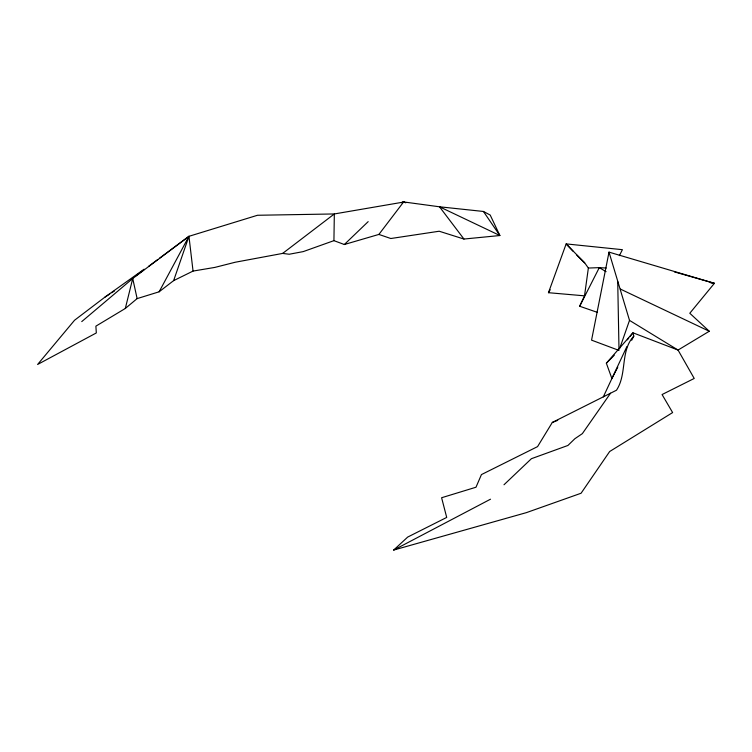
<?xml version="1.0" encoding="UTF-8"?>
<svg xmlns="http://www.w3.org/2000/svg" width="752" height="752" viewBox="0 0 752 752"><rect width="100%" height="100%" fill="white"/><g stroke="black" fill="none" stroke-linecap="round" stroke-linejoin="round"><path stroke-width="1.13" d="M144.13 269.197L105.026 297.059L74.57 320.23L37.6 364.476L96.322 332.939L95.88 326.161L125.311 308.47L137.127 298.61L159.133 291.795L173.627 280.637L193.048 271.077L214.893 267.402L235.226 262.241L282.649 253.415L289.21 254.242L303.253 251.6L333.926 240.649L334.33 213.953L404.003 201.997M584.52 295.837L588.365 268.05L584.699 262.88L566.153 243.902L548.462 292.697L584.52 295.837L579.67 306.243L597.238 312.315M630.148 336.323L632.94 332.798L633.814 336.125C620.024 350.94 627.309 373.904 616.471 390.232L552.316 422.445L537.567 446.613L481.44 474.587L475.988 487.23L441.603 497.739L446.707 517.423L407.697 537.069L393.672 550.06L526.409 512.629L581.08 493.237L609.665 451.52L672.626 412.575L662.07 394.546L694.218 378.453L678.05 350.056L629.509 320.38L609.007 252.127L714.4 283.316L689.8 313.255L709.277 331.256L678.05 350.056L632.94 332.798L606.356 363.207L611.893 378.529L603.292 396.924M609.007 252.127L591.561 340.139L619.018 350.423M125.311 308.47L132.728 278.503L188.949 236.316L257.475 215.269L334.33 213.953L282.649 253.415M173.627 280.637L188.949 236.316L159.744 258.049M619.761 348.279L629.509 320.38M626.905 346.54L611.893 378.529L617.777 367.155M579.67 306.243L599.288 267.637L606.215 268.032M619.366 255.661L622.412 249.683L566.153 243.902L572.977 251.149M631.68 340.261L633.814 336.125M159.133 291.795L188.949 236.316L193.048 271.077M548.462 292.697L550.201 289.755M610.539 393.221L582.349 433.641L574.866 438.726L567.91 445.466L531.41 458.701L504 484.758M378.886 234.427L403.627 201.94L439.506 206.791L483.433 211.462L490.201 215.053L499.873 235.526L463.956 239.042L439.196 231.231L390.824 238.516L378.886 234.427L344.341 244.513L333.926 240.649M627.365 339.848L628.757 338.09M606.356 363.207L614.271 355.217M344.341 244.513L368.179 221.633M81.742 321.602L132.728 278.503L137.127 298.61M135.238 276.285L143.726 269.977M148.435 266.471L157.854 259.459M105.026 297.059L109.754 294.013M111.644 292.801L114.483 290.968M393.672 550.06L490.511 499.196M401.483 202.767L403.627 201.94L405.779 202.805M552.316 422.445L557.721 420.359M402.799 202.015L403.627 201.94M588.365 268.05L599.288 267.637L606.093 271.669M710.922 282.987L714.4 283.316L674.422 271.904M620.344 289.059L709.277 331.256M576.803 255.144L584.699 262.88M463.956 239.042L439.506 206.791L499.873 235.526L483.433 211.462M617.721 281.502L618.99 349.257"/></g></svg>
